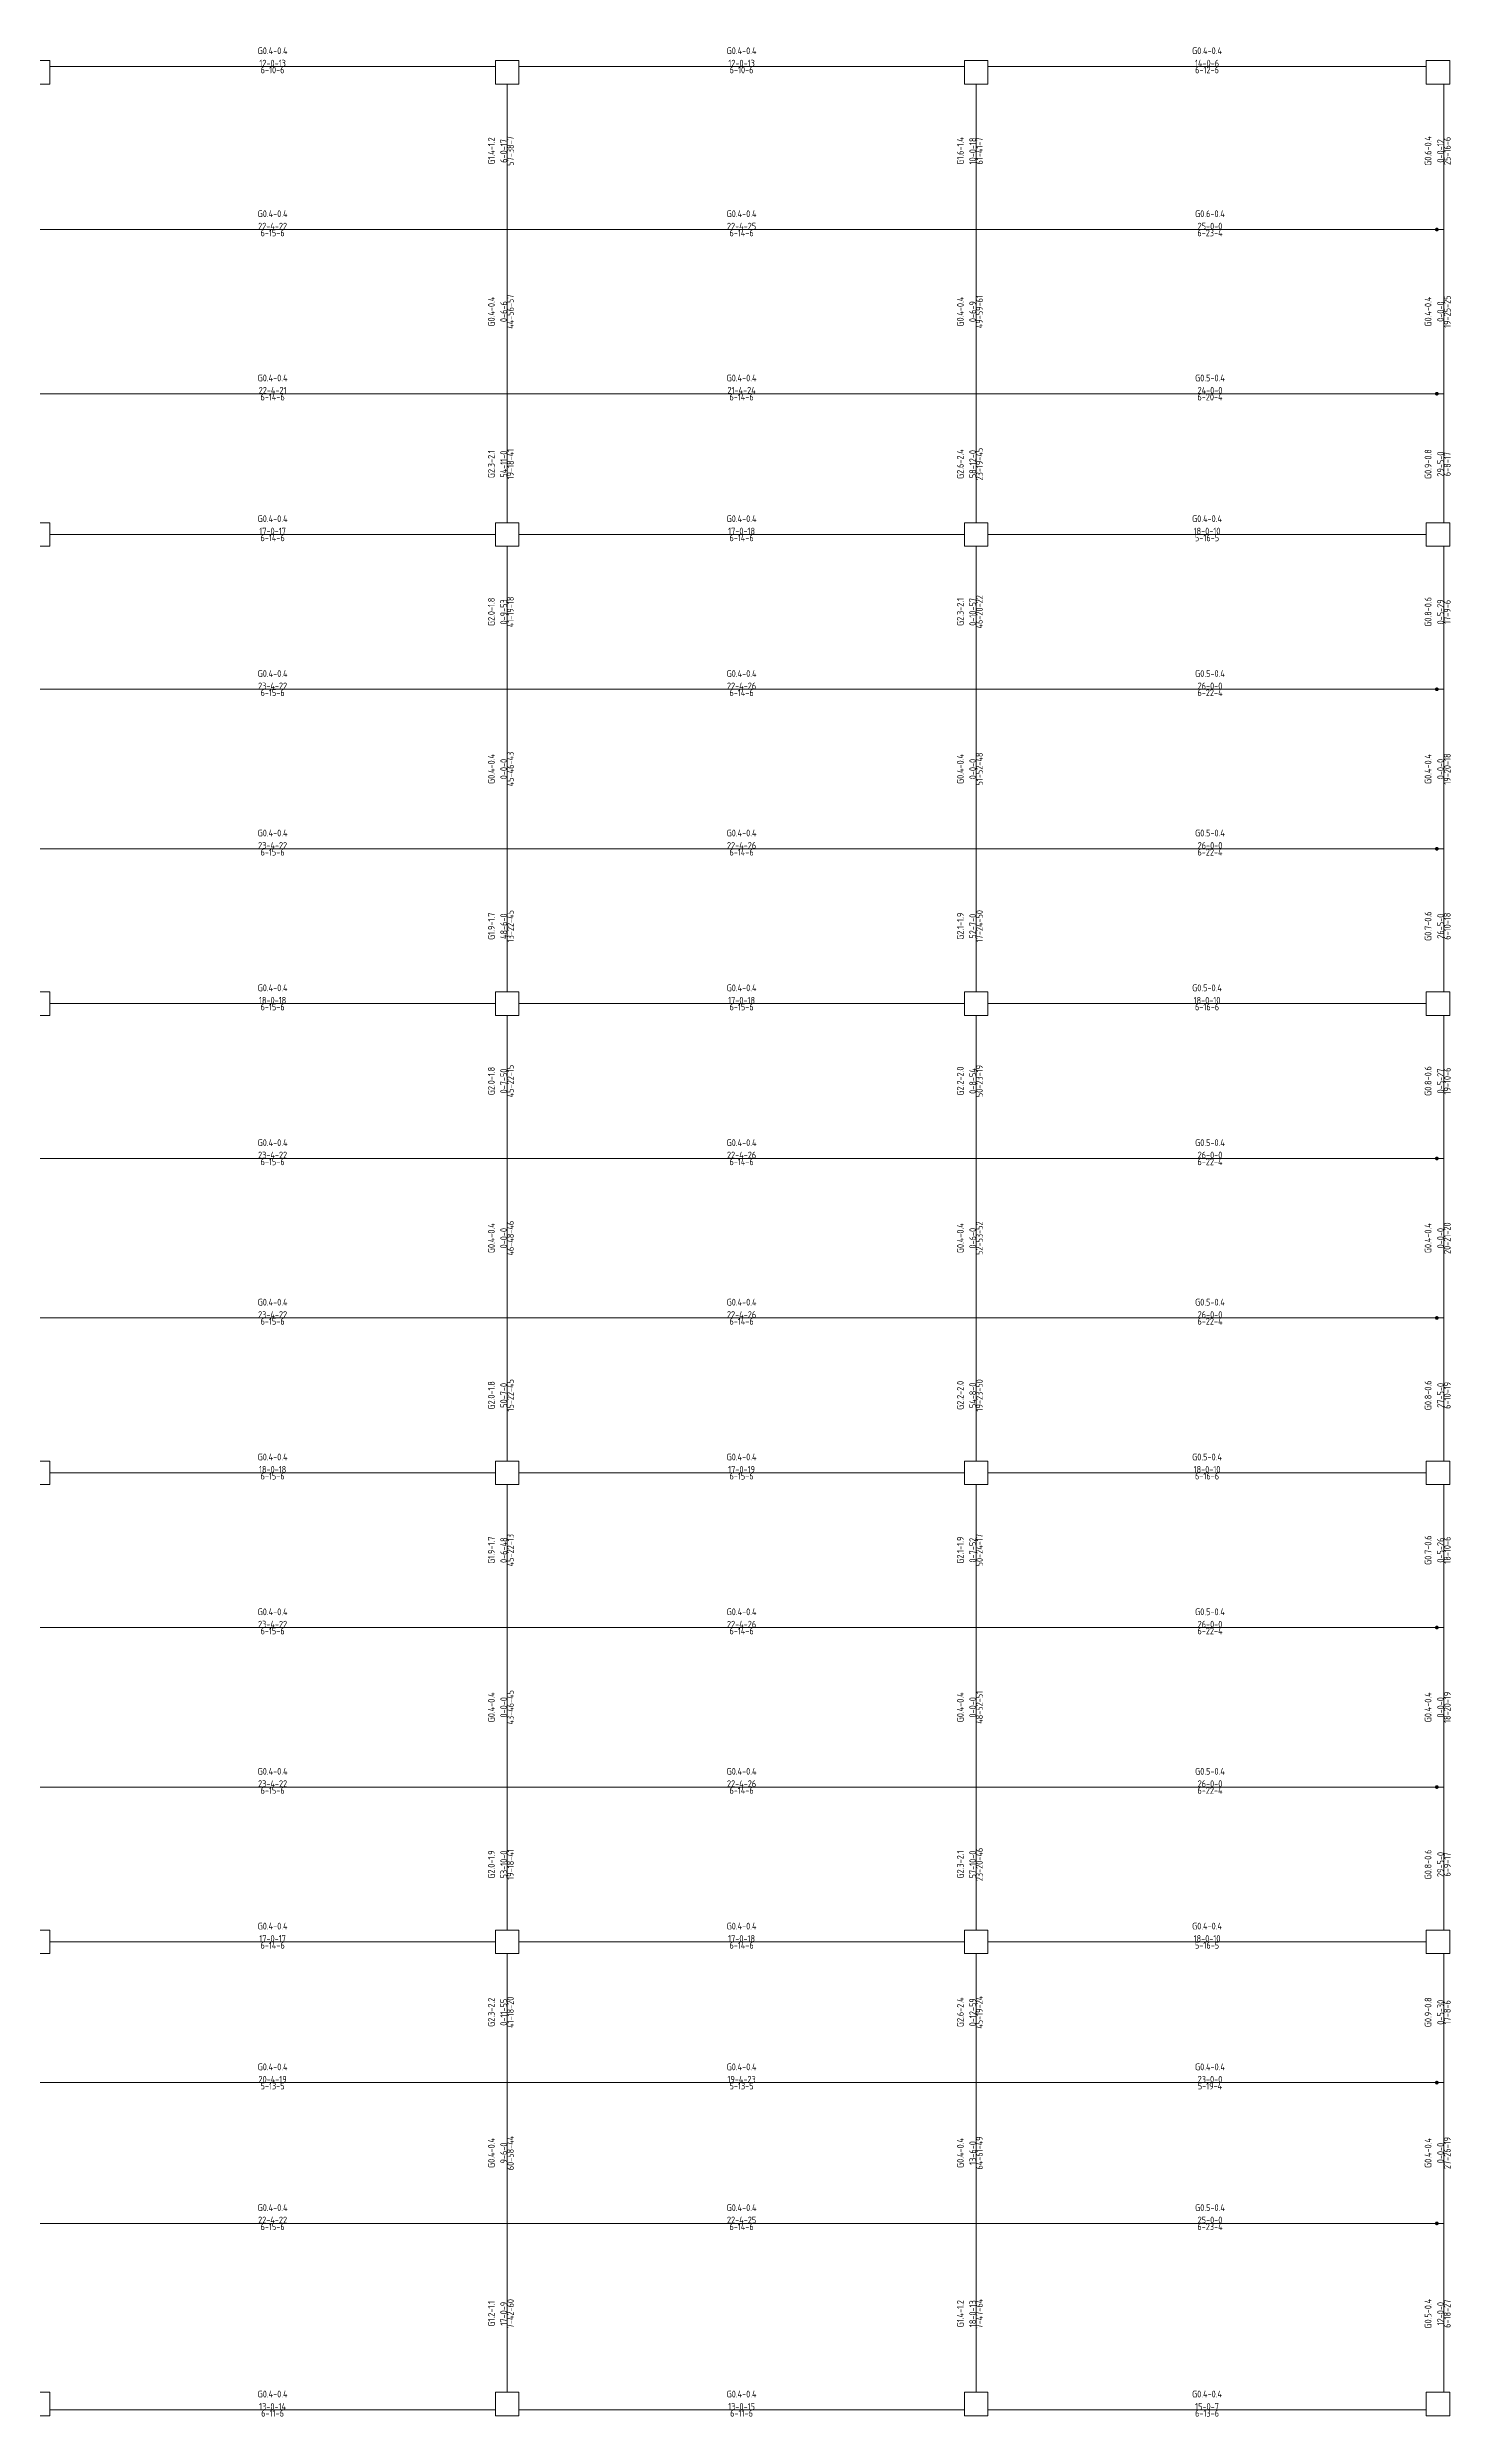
# Model space of a CAD drawing. Extents: x -2331248 to -1198620, y -977263 to -545844.
# Drawn here: x -1536849 to -1506927, y -909994 to -859492 of the extents above; entities that cross this region are included whole.
import ezdxf

# ---------------------------------------------------------------- set-up
doc = ezdxf.new("R2010")
doc.units = 0
doc.header["$LTSCALE"] = 1000
doc.header["$MEASUREMENT"] = 0
doc.layers.get('0').update_dxf_attribs({"linetype": 'CONTINUOUS'})
for name, color, linetype, lineweight in [('15100', 4, 'CONTINUOUS', 18), ('15101', 52, 'CONTINUOUS', 18), ('15220', 11, 'CONTINUOUS', 18)]:
    doc.layers.add(name, color=color, linetype=linetype, lineweight=lineweight)
doc.styles.add('PkpmHz', font='Pkpmeng', dxfattribs={"width": 0.7, "bigfont": 'hztxt'})

# ---------------------------------------------------------------- blocks, each defined once
blk = doc.blocks.new('A$C337D187D')
at = {"layer": '15100', "ltscale": 1000}
for p, q in [((30616, 50093), (40116, 50093)), ((40616, 50093), (50116, 50093)), ((50616, 50093), (59966, 50093)), ((40366, 46619), (40366, 49719)), ((50366, 46619), (50366, 49719)), ((60341, 46619), (60340, 49719)), ((40366, 43119), (40366, 46619)), ((50366, 43119), (50366, 46619)), ((60341, 43119), (60341, 46619)), ((40366, 40369), (40366, 43119)), ((50366, 40369), (50366, 43119)), ((60340, 40369), (60341, 43119)), ((30616, 40119), (40116, 40119)), ((40616, 40119), (50116, 40119)), ((50616, 40119), (59966, 40119)), ((40366, 36819), (40366, 39869)), ((50366, 36819), (50366, 39869)), ((60341, 36819), (60340, 39869)), ((40366, 33419), (40366, 36819)), ((50366, 33419), (50366, 36819)), ((60341, 33419), (60341, 36819)), ((40366, 30369), (40366, 33419)), ((50366, 30369), (50366, 33419)), ((60340, 30369), (60341, 33419)), ((30616, 30119), (40116, 30119)), ((40366, 26819), (40366, 29869)), ((40616, 30119), (50116, 30119)), ((50366, 26819), (50366, 29869)), ((50616, 30119), (59966, 30119)), ((60341, 26819), (60340, 29869)), ((40366, 23419), (40366, 26819)), ((50366, 23419), (50366, 26819)), ((60341, 23419), (60341, 26819)), ((40366, 20369), (40366, 23419)), ((50366, 20369), (50366, 23419)), ((60340, 20369), (60341, 23419)), ((30616, 20119), (40116, 20119)), ((40366, 16819), (40366, 19869)), ((40616, 20119), (50116, 20119)), ((50366, 16819), (50366, 19869)), ((50616, 20119), (59966, 20119)), ((60341, 16819), (60340, 19869)), ((40366, 13419), (40366, 16819)), ((50366, 13419), (50366, 16819)), ((60341, 13419), (60341, 16819)), ((40366, 10369), (40366, 13419)), ((50366, 10369), (50366, 13419)), ((60340, 10369), (60341, 13419)), ((30616, 10119), (40116, 10119)), ((40616, 10119), (50116, 10119)), ((50616, 10119), (59966, 10119)), ((40366, 7119), (40366, 9869)), ((50366, 7119), (50366, 9869)), ((60341, 7119), (60340, 9869)), ((40366, 4119), (40366, 7119)), ((50366, 4119), (50366, 7119)), ((60341, 4119), (60341, 7119)), ((40366, 519), (40366, 4119)), ((50366, 519), (50366, 4119)), ((60340, 519), (60341, 4119)), ((30616, 144), (40116, 144)), ((40616, 144), (50116, 144)), ((50616, 144), (59966, 144))]:
    blk.add_line(p, q, dxfattribs=at)
at = {"layer": '15100', "color": 4, "ltscale": 1000}
for p, q in [((30366, 46619), (40366, 46619)), ((40366, 46619), (50366, 46619)), ((50366, 46619), (60341, 46619)), ((30366, 43119), (40366, 43119)), ((40366, 43119), (50366, 43119)), ((50366, 43119), (60341, 43119)), ((30366, 36819), (40366, 36819)), ((40366, 36819), (50366, 36819)), ((50366, 36819), (60341, 36819)), ((30366, 33419), (40366, 33419)), ((40366, 33419), (50366, 33419)), ((50366, 33419), (60341, 33419)), ((30366, 26819), (40366, 26819)), ((40366, 26819), (50366, 26819)), ((50366, 26819), (60341, 26819)), ((30366, 23419), (40366, 23419)), ((40366, 23419), (50366, 23419)), ((50366, 23419), (60341, 23419)), ((30366, 16819), (40366, 16819)), ((40366, 16819), (50366, 16819)), ((50366, 16819), (60341, 16819)), ((30366, 13419), (40366, 13419)), ((40366, 13419), (50366, 13419)), ((50366, 13419), (60341, 13419)), ((30366, 7119), (40366, 7119)), ((40366, 7119), (50366, 7119)), ((50366, 7119), (60341, 7119)), ((30366, 4119), (40366, 4119)), ((40366, 4119), (50366, 4119)), ((50366, 4119), (60341, 4119))]:
    blk.add_line(p, q, dxfattribs=at)
at = {"layer": '15100', "color": 1, "ltscale": 1000}
for points in [[(60211, 46619, 40, 40, 1), (60171, 46619, 40, 40, 1)], [(60211, 43119, 40, 40, 1), (60171, 43119, 40, 40, 1)], [(60211, 36819, 40, 40, 1), (60171, 36819, 40, 40, 1)], [(60211, 33419, 40, 40, 1), (60171, 33419, 40, 40, 1)], [(60211, 26819, 40, 40, 1), (60171, 26819, 40, 40, 1)], [(60211, 23419, 40, 40, 1), (60171, 23419, 40, 40, 1)], [(60211, 16819, 40, 40, 1), (60171, 16819, 40, 40, 1)], [(60211, 13419, 40, 40, 1), (60171, 13419, 40, 40, 1)], [(60211, 7119, 40, 40, 1), (60171, 7119, 40, 40, 1)], [(60211, 4119, 40, 40, 1), (60171, 4119, 40, 40, 1)]]:
    blk.add_lwpolyline(points, format="xyseb", close=True, dxfattribs=at)
at = {"layer": '15101', "linetype": 'Continuous'}
for points in [[(30116, 49719), (30616, 49719), (30616, 50219), (30116, 50219)], [(40116, 49719), (40616, 49719), (40616, 50219), (40116, 50219)], [(50116, 49719), (50616, 49719), (50616, 50219), (50116, 50219)], [(59966, 49719), (60466, 49719), (60466, 50219), (59966, 50219)], [(30116, 39869), (30616, 39869), (30616, 40369), (30116, 40369)], [(40116, 39869), (40616, 39869), (40616, 40369), (40116, 40369)], [(50116, 39869), (50616, 39869), (50616, 40369), (50116, 40369)], [(59966, 39869), (60466, 39869), (60466, 40369), (59966, 40369)], [(30116, 29869), (30616, 29869), (30616, 30369), (30116, 30369)], [(40116, 29869), (40616, 29869), (40616, 30369), (40116, 30369)], [(50116, 29869), (50616, 29869), (50616, 30369), (50116, 30369)], [(59966, 29869), (60466, 29869), (60466, 30369), (59966, 30369)], [(30116, 19869), (30616, 19869), (30616, 20369), (30116, 20369)], [(40116, 19869), (40616, 19869), (40616, 20369), (40116, 20369)], [(50116, 19869), (50616, 19869), (50616, 20369), (50116, 20369)], [(59966, 19869), (60466, 19869), (60466, 20369), (59966, 20369)], [(30116, 9869), (30616, 9869), (30616, 10369), (30116, 10369)], [(40116, 9869), (40616, 9869), (40616, 10369), (40116, 10369)], [(50116, 9869), (50616, 9869), (50616, 10369), (50116, 10369)], [(59966, 9869), (60466, 9869), (60466, 10369), (59966, 10369)], [(30116, 19), (30616, 19), (30616, 519), (30116, 519)], [(40116, 19), (40616, 19), (40616, 519), (40116, 519)], [(50116, 19), (50616, 19), (50616, 519), (50116, 519)], [(59966, 19), (60466, 19), (60466, 519), (59966, 519)]]:
    blk.add_lwpolyline(points, close=True, dxfattribs=at)
at = {"layer": '15220', "char_height": 144, "line_spacing_factor": 1.1, "style": 'PkpmHz'}
for s, insert, attachment_point in [('{\\W0.91;\\C4;G0.4-0.4^J12-0-13^J}', (35366, 50093), 8), ('{\\W0.91;\\C4;G0.4-0.4^J12-0-13^J}', (45366, 50093), 8), ('{\\W0.91;\\C4;G0.4-0.4^J14-0-6^J}', (55291, 50093), 8), ('{\\W0.91;\\C4;6-10-6^J}', (35366, 50093), 2), ('{\\W0.91;\\C4;6-10-6^J}', (45366, 50093), 2), ('{\\W0.91;\\C4;6-12-6^J}', (55291, 50093), 2), ('{\\W0.91;\\C4;G0.4-0.4^J22-4-22^J}', (35366, 46619), 8), ('{\\W0.91;\\C4;G0.4-0.4^J22-4-25^J}', (45366, 46619), 8), ('{\\W0.91;\\C4;G0.6-0.4^J25-0-0^J}', (55354, 46619), 8), ('{\\W0.91;\\C4;6-15-6^J}', (35366, 46619), 2), ('{\\W0.91;\\C4;6-14-6^J}', (45366, 46619), 2), ('{\\W0.91;\\C4;6-23-4^J}', (55354, 46619), 2), ('{\\W0.91;\\C4;G0.4-0.4^J22-4-21^J}', (35366, 43119), 8), ('{\\W0.91;\\C4;G0.4-0.4^J21-4-24^J}', (45366, 43119), 8), ('{\\W0.91;\\C4;G0.5-0.4^J24-0-0^J}', (55354, 43119), 8), ('{\\W0.91;\\C4;6-14-6^J}', (35366, 43119), 2), ('{\\W0.91;\\C4;6-14-6^J}', (45366, 43119), 2), ('{\\W0.91;\\C4;6-20-4^J}', (55354, 43119), 2), ('{\\W0.91;\\C4;G0.4-0.4^J17-0-17^J}', (35366, 40119), 8), ('{\\W0.91;\\C4;G0.4-0.4^J17-0-18^J}', (45366, 40119), 8), ('{\\W0.91;\\C4;G0.4-0.4^J18-0-10^J}', (55291, 40119), 8), ('{\\W0.91;\\C4;6-14-6^J}', (35366, 40119), 2), ('{\\W0.91;\\C4;6-14-6^J}', (45366, 40119), 2), ('{\\W0.91;\\C4;5-16-5^J}', (55291, 40119), 2), ('{\\W0.91;\\C4;G0.4-0.4^J23-4-22^J}', (35366, 36819), 8), ('{\\W0.91;\\C4;G0.4-0.4^J22-4-26^J}', (45366, 36819), 8), ('{\\W0.91;\\C4;G0.5-0.4^J26-0-0^J}', (55354, 36819), 8), ('{\\W0.91;\\C4;6-15-6^J}', (35366, 36819), 2), ('{\\W0.91;\\C4;6-14-6^J}', (45366, 36819), 2), ('{\\W0.91;\\C4;6-22-4^J}', (55354, 36819), 2), ('{\\W0.91;\\C4;G0.4-0.4^J23-4-22^J}', (35366, 33419), 8), ('{\\W0.91;\\C4;6-15-6^J}', (35366, 33419), 2), ('{\\W0.91;\\C4;G0.4-0.4^J22-4-26^J}', (45366, 33419), 8), ('{\\W0.91;\\C4;6-14-6^J}', (45366, 33419), 2), ('{\\W0.91;\\C4;G0.5-0.4^J26-0-0^J}', (55354, 33419), 8), ('{\\W0.91;\\C4;6-22-4^J}', (55354, 33419), 2), ('{\\W0.91;\\C4;G0.4-0.4^J18-0-18^J}', (35366, 30119), 8), ('{\\W0.91;\\C4;G0.4-0.4^J17-0-18^J}', (45366, 30119), 8), ('{\\W0.91;\\C4;G0.5-0.4^J18-0-10^J}', (55291, 30119), 8), ('{\\W0.91;\\C4;6-15-6^J}', (35366, 30119), 2), ('{\\W0.91;\\C4;6-15-6^J}', (45366, 30119), 2), ('{\\W0.91;\\C4;6-16-6^J}', (55291, 30119), 2), ('{\\W0.91;\\C4;G0.4-0.4^J23-4-22^J}', (35366, 26819), 8), ('{\\W0.91;\\C4;6-15-6^J}', (35366, 26819), 2), ('{\\W0.91;\\C4;G0.4-0.4^J22-4-26^J}', (45366, 26819), 8), ('{\\W0.91;\\C4;6-14-6^J}', (45366, 26819), 2), ('{\\W0.91;\\C4;G0.5-0.4^J26-0-0^J}', (55354, 26819), 8), ('{\\W0.91;\\C4;6-22-4^J}', (55354, 26819), 2), ('{\\W0.91;\\C4;G0.4-0.4^J23-4-22^J}', (35366, 23419), 8), ('{\\W0.91;\\C4;G0.4-0.4^J22-4-26^J}', (45366, 23419), 8), ('{\\W0.91;\\C4;G0.5-0.4^J26-0-0^J}', (55354, 23419), 8), ('{\\W0.91;\\C4;6-15-6^J}', (35366, 23419), 2), ('{\\W0.91;\\C4;6-14-6^J}', (45366, 23419), 2), ('{\\W0.91;\\C4;6-22-4^J}', (55354, 23419), 2), ('{\\W0.91;\\C4;G0.4-0.4^J18-0-18^J}', (35366, 20119), 8), ('{\\W0.91;\\C4;G0.4-0.4^J17-0-19^J}', (45366, 20119), 8), ('{\\W0.91;\\C4;G0.5-0.4^J18-0-10^J}', (55291, 20119), 8), ('{\\W0.91;\\C4;6-15-6^J}', (35366, 20119), 2), ('{\\W0.91;\\C4;6-15-6^J}', (45366, 20119), 2), ('{\\W0.91;\\C4;6-16-6^J}', (55291, 20119), 2), ('{\\W0.91;\\C4;G0.4-0.4^J23-4-22^J}', (35366, 16819), 8), ('{\\W0.91;\\C4;G0.4-0.4^J22-4-26^J}', (45366, 16819), 8), ('{\\W0.91;\\C4;G0.5-0.4^J26-0-0^J}', (55354, 16819), 8), ('{\\W0.91;\\C4;6-15-6^J}', (35366, 16819), 2), ('{\\W0.91;\\C4;6-14-6^J}', (45366, 16819), 2), ('{\\W0.91;\\C4;6-22-4^J}', (55354, 16819), 2), ('{\\W0.91;\\C4;G0.4-0.4^J23-4-22^J}', (35366, 13419), 8), ('{\\W0.91;\\C4;G0.4-0.4^J22-4-26^J}', (45366, 13419), 8), ('{\\W0.91;\\C4;G0.5-0.4^J26-0-0^J}', (55354, 13419), 8), ('{\\W0.91;\\C4;6-15-6^J}', (35366, 13419), 2), ('{\\W0.91;\\C4;6-14-6^J}', (45366, 13419), 2), ('{\\W0.91;\\C4;6-22-4^J}', (55354, 13419), 2), ('{\\W0.91;\\C4;G0.4-0.4^J17-0-17^J}', (35366, 10119), 8), ('{\\W0.91;\\C4;6-14-6^J}', (35366, 10119), 2), ('{\\W0.91;\\C4;G0.4-0.4^J17-0-18^J}', (45366, 10119), 8), ('{\\W0.91;\\C4;6-14-6^J}', (45366, 10119), 2), ('{\\W0.91;\\C4;G0.4-0.4^J18-0-10^J}', (55291, 10119), 8), ('{\\W0.91;\\C4;5-16-5^J}', (55291, 10119), 2), ('{\\W0.91;\\C4;G0.4-0.4^J20-4-19^J}', (35366, 7119), 8), ('{\\W0.91;\\C4;5-13-5^J}', (35366, 7119), 2), ('{\\W0.91;\\C4;G0.4-0.4^J19-4-23^J}', (45366, 7119), 8), ('{\\W0.91;\\C4;5-13-5^J}', (45366, 7119), 2), ('{\\W0.91;\\C4;G0.4-0.4^J23-0-0^J}', (55354, 7119), 8), ('{\\W0.91;\\C4;5-19-4^J}', (55354, 7119), 2), ('{\\W0.91;\\C4;G0.4-0.4^J22-4-22^J}', (35366, 4119), 8), ('{\\W0.91;\\C4;6-15-6^J}', (35366, 4119), 2), ('{\\W0.91;\\C4;G0.4-0.4^J22-4-25^J}', (45366, 4119), 8), ('{\\W0.91;\\C4;6-14-6^J}', (45366, 4119), 2), ('{\\W0.91;\\C4;G0.5-0.4^J25-0-0^J}', (55354, 4119), 8), ('{\\W0.91;\\C4;6-23-4^J}', (55354, 4119), 2), ('{\\W0.91;\\C4;G0.4-0.4^J13-0-14^J}', (35366, 144), 8), ('{\\W0.91;\\C4;G0.4-0.4^J13-0-15^J}', (45366, 144), 8), ('{\\W0.91;\\C4;G0.4-0.4^J15-0-7^J}', (55291, 144), 8), ('{\\W0.91;\\C4;6-11-6^J}', (35366, 144), 2), ('{\\W0.91;\\C4;6-11-6^J}', (45366, 144), 2), ('{\\W0.91;\\C4;6-13-6^J}', (55291, 144), 2)]:
    blk.add_mtext(s, dxfattribs=dict(at, insert=insert, attachment_point=attachment_point))
for s, insert, attachment_point, rotation in [('{\\W0.91;\\C4;G1.4-1.2^J6-0-17^J}', (40366, 48294), 8, 89.9997), ('{\\W0.91;\\C4;57-38-7^J}', (40366, 48294), 2, 89.9997), ('{\\W0.91;\\C4;G1.6-1.4^J10-0-18^J}', (50366, 48294), 8, 89.9997), ('{\\W0.91;\\C4;61-41-7^J}', (50366, 48294), 2, 89.9997), ('{\\W0.91;\\C4;G0.6-0.4^J0-0-12^J}', (60341, 48294), 8, 89.9997), ('{\\W0.91;\\C4;25-16-6^J}', (60341, 48294), 2, 89.9997), ('{\\W0.91;\\C4;G0.4-0.4^J0-6-6^J}', (40366, 44869), 8, 89.9997), ('{\\W0.91;\\C4;44-56-57^J}', (40366, 44869), 2, 89.9997), ('{\\W0.91;\\C4;G0.4-0.4^J0-6-9^J}', (50366, 44869), 8, 89.9997), ('{\\W0.91;\\C4;49-59-61^J}', (50366, 44869), 2, 89.9997), ('{\\W0.91;\\C4;G0.4-0.4^J0-0-0^J}', (60341, 44869), 8, 89.9997), ('{\\W0.91;\\C4;19-25-25^J}', (60341, 44869), 2, 89.9997), ('{\\W0.91;\\C4;19-18-41^J}', (40366, 41619), 2, 89.9997), ('{\\W0.91;\\C4;G2.6-2.4^J58-12-0^J}', (50366, 41619), 8, 89.9997), ('{\\W0.91;\\C4;23-19-45^J}', (50366, 41619), 2, 89.9997), ('{\\W0.91;\\C4;G0.9-0.8^J29-5-0^J}', (60341, 41619), 8, 89.98), ('{\\W0.91;\\C4;G2.3-2.1^J54-11-0^J}', (40366, 41619), 8, 89.9997), ('{\\W0.91;\\C4;6-8-17^J}', (60341, 41619), 2, 89.98), ('{\\W0.91;\\C4;G2.0-1.8^J0-9-53^J}', (40366, 38469), 8, 89.9997), ('{\\W0.91;\\C4;41-19-18^J}', (40366, 38469), 2, 89.9997), ('{\\W0.91;\\C4;G2.3-2.1^J0-10-57^J}', (50366, 38469), 8, 89.9997), ('{\\W0.91;\\C4;46-20-22^J}', (50366, 38469), 2, 89.9997), ('{\\W0.91;\\C4;G0.8-0.6^J0-5-29^J}', (60341, 38469), 8, 89.9997), ('{\\W0.91;\\C4;17-9-6^J}', (60341, 38469), 2, 89.9997), ('{\\W0.91;\\C4;G0.4-0.4^J0-0-0^J}', (40366, 35119), 8, 89.9997), ('{\\W0.91;\\C4;45-46-43^J}', (40366, 35119), 2, 89.9997), ('{\\W0.91;\\C4;G0.4-0.4^J0-0-0^J}', (50366, 35119), 8, 89.9997), ('{\\W0.91;\\C4;51-52-48^J}', (50366, 35119), 2, 89.9997), ('{\\W0.91;\\C4;G0.4-0.4^J0-0-0^J}', (60341, 35119), 8, 89.9997), ('{\\W0.91;\\C4;19-20-18^J}', (60341, 35119), 2, 89.9997), ('{\\W0.91;\\C4;G1.9-1.7^J48-6-0^J}', (40366, 31769), 8, 89.9997), ('{\\W0.91;\\C4;13-22-45^J}', (40366, 31769), 2, 89.9997), ('{\\W0.91;\\C4;G2.1-1.9^J52-7-0^J}', (50366, 31769), 8, 89.9997), ('{\\W0.91;\\C4;17-24-50^J}', (50366, 31769), 2, 89.9997), ('{\\W0.91;\\C4;G0.7-0.6^J26-5-0^J}', (60341, 31769), 8, 89.9997), ('{\\W0.91;\\C4;6-10-18^J}', (60341, 31769), 2, 89.9997), ('{\\W0.91;\\C4;45-22-15^J}', (40366, 28469), 2, 89.9997), ('{\\W0.91;\\C4;50-23-19^J}', (50366, 28469), 2, 89.9997), ('{\\W0.91;\\C4;G2.0-1.8^J0-7-50^J}', (40366, 28469), 8, 89.9997), ('{\\W0.91;\\C4;G2.2-2.0^J0-8-54^J}', (50366, 28469), 8, 89.9997), ('{\\W0.91;\\C4;G0.8-0.6^J0-5-27^J}', (60341, 28469), 8, 89.9997), ('{\\W0.91;\\C4;19-10-6^J}', (60341, 28469), 2, 89.9997), ('{\\W0.91;\\C4;G0.4-0.4^J0-0-0^J}', (40366, 25119), 8, 89.9997), ('{\\W0.91;\\C4;46-48-46^J}', (40366, 25119), 2, 89.9997), ('{\\W0.91;\\C4;G0.4-0.4^J0-6-0^J}', (50366, 25119), 8, 89.9997), ('{\\W0.91;\\C4;52-53-52^J}', (50366, 25119), 2, 89.9997), ('{\\W0.91;\\C4;G0.4-0.4^J0-0-0^J}', (60341, 25119), 8, 89.9997), ('{\\W0.91;\\C4;20-21-20^J}', (60341, 25119), 2, 89.9997), ('{\\W0.91;\\C4;G2.0-1.8^J50-7-0^J}', (40366, 21769), 8, 89.9997), ('{\\W0.91;\\C4;15-22-45^J}', (40366, 21769), 2, 89.9997), ('{\\W0.91;\\C4;G2.2-2.0^J54-8-0^J}', (50366, 21769), 8, 89.9997), ('{\\W0.91;\\C4;19-23-50^J}', (50366, 21769), 2, 89.9997), ('{\\W0.91;\\C4;G0.8-0.6^J27-5-0^J}', (60341, 21769), 8, 89.98), ('{\\W0.91;\\C4;6-10-19^J}', (60341, 21769), 2, 89.98), ('{\\W0.91;\\C4;G1.9-1.7^J0-6-48^J}', (40366, 18469), 8, 89.9997), ('{\\W0.91;\\C4;45-22-13^J}', (40366, 18469), 2, 89.9997), ('{\\W0.91;\\C4;G2.1-1.9^J0-7-52^J}', (50366, 18469), 8, 89.9997), ('{\\W0.91;\\C4;50-24-17^J}', (50366, 18469), 2, 89.9997), ('{\\W0.91;\\C4;G0.7-0.6^J0-5-26^J}', (60341, 18469), 8, 89.9997), ('{\\W0.91;\\C4;18-10-6^J}', (60341, 18469), 2, 89.9997), ('{\\W0.91;\\C4;G0.4-0.4^J0-0-0^J}', (40366, 15119), 8, 89.9997), ('{\\W0.91;\\C4;43-46-45^J}', (40366, 15119), 2, 89.9997), ('{\\W0.91;\\C4;G0.4-0.4^J0-0-0^J}', (50366, 15119), 8, 89.9997), ('{\\W0.91;\\C4;48-52-51^J}', (50366, 15119), 2, 89.9997), ('{\\W0.91;\\C4;G0.4-0.4^J0-0-0^J}', (60341, 15119), 8, 89.9997), ('{\\W0.91;\\C4;18-20-19^J}', (60341, 15119), 2, 89.9997), ('{\\W0.91;\\C4;G2.0-1.9^J53-10-0^J}', (40366, 11769), 8, 89.9997), ('{\\W0.91;\\C4;19-18-41^J}', (40366, 11769), 2, 89.9997), ('{\\W0.91;\\C4;G2.3-2.1^J57-10-0^J}', (50366, 11769), 8, 89.9997), ('{\\W0.91;\\C4;23-20-46^J}', (50366, 11769), 2, 89.9997), ('{\\W0.91;\\C4;G0.8-0.6^J29-5-0^J}', (60341, 11769), 8, 89.9997), ('{\\W0.91;\\C4;6-9-17^J}', (60341, 11769), 2, 89.9997), ('{\\W0.91;\\C4;G2.3-2.2^J0-11-55^J}', (40366, 8619), 8, 89.9997), ('{\\W0.91;\\C4;41-18-20^J}', (40366, 8619), 2, 89.9997), ('{\\W0.91;\\C4;G2.6-2.4^J0-12-59^J}', (50366, 8619), 8, 89.9997), ('{\\W0.91;\\C4;45-19-24^J}', (50366, 8619), 2, 89.9997), ('{\\W0.91;\\C4;G0.9-0.8^J0-5-30^J}', (60341, 8619), 8, 90.0194), ('{\\W0.91;\\C4;17-8-6^J}', (60341, 8619), 2, 90.0194), ('{\\W0.91;\\C4;G0.4-0.4^J9-6-0^J}', (40366, 5619), 8, 89.9997), ('{\\W0.91;\\C4;60-58-44^J}', (40366, 5619), 2, 89.9997), ('{\\W0.91;\\C4;G0.4-0.4^J13-6-0^J}', (50366, 5619), 8, 89.9997), ('{\\W0.91;\\C4;64-61-49^J}', (50366, 5619), 2, 89.9997), ('{\\W0.91;\\C4;G0.4-0.4^J0-0-0^J}', (60341, 5619), 8, 89.9997), ('{\\W0.91;\\C4;27-26-19^J}', (60341, 5619), 2, 89.9997), ('{\\W0.91;\\C4;G1.2-1.1^J17-0-9^J}', (40366, 2194), 8, 89.9997), ('{\\W0.91;\\C4;7-42-60^J}', (40366, 2194), 2, 89.9997), ('{\\W0.91;\\C4;G1.4-1.2^J18-0-13^J}', (50366, 2194), 8, 89.9997), ('{\\W0.91;\\C4;7-47-64^J}', (50366, 2194), 2, 89.9997), ('{\\W0.91;\\C4;G0.5-0.4^J12-0-0^J}', (60341, 2194), 8, 89.9997), ('{\\W0.91;\\C4;6-18-27^J}', (60341, 2194), 2, 89.9997)]:
    blk.add_mtext(s, dxfattribs=dict(at, insert=insert, attachment_point=attachment_point, rotation=rotation))

msp = doc.modelspace()

# ---------------------------------------------------------------- block references
msp.add_blockref('A$C337D187D', (-1567412, -909994))

doc.saveas('drawing.dxf')
